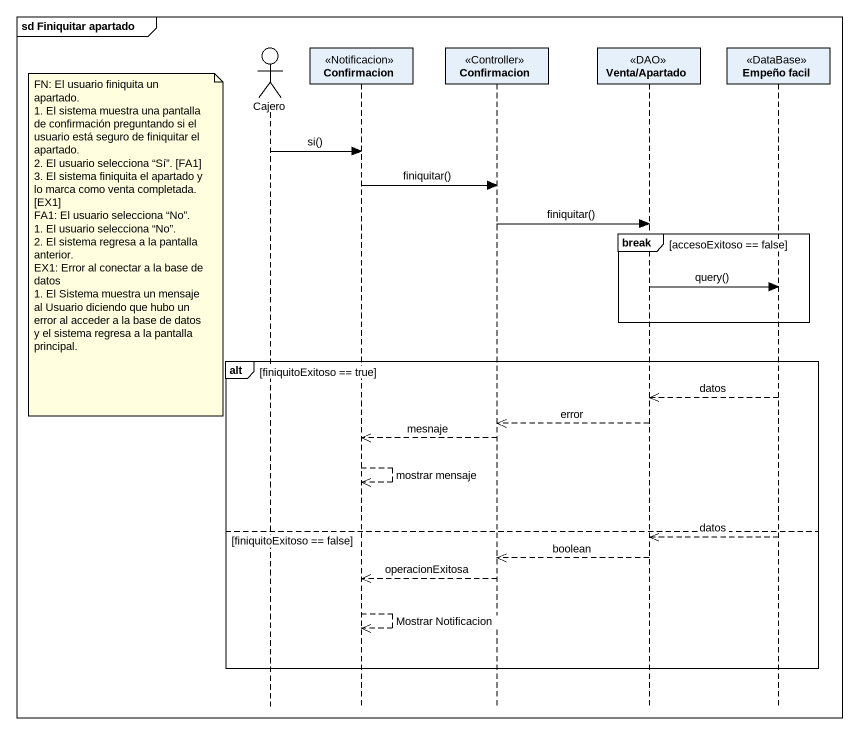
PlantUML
@startuml
mainframe sd Finiquitar apartado
hide footbox
actor Cajero
participant Confirmacion <<Notificacion>>
participant "Confirmacion" as Confirmacion_2 <<Controller>>
participant "Venta/Apartado" as Venta_Apartado <<DAO>>
participant "Empeño facil" as Empeño_facil <<DataBase>>

Cajero -> Confirmacion : si()
Confirmacion -> Confirmacion_2 : finiquitar()
Confirmacion_2 -> Venta_Apartado : finiquitar()
break accesoExitoso == false
  note left of Cajero
    FN: El usuario finiquita un apartado.
    1. El sistema muestra una pantalla de confirmación preguntando si el usuario está seguro de finiquitar el apartado.
    2. El usuario selecciona “Sí”. [FA1]
    3. El sistema finiquita el apartado y lo marca como venta completada. [EX1]
    FA1: El usuario selecciona “No”.
    1. El usuario selecciona “No”.
    2. El sistema regresa a la pantalla anterior.
    EX1: Error al conectar a la base de datos
    1. El Sistema muestra un mensaje al Usuario diciendo que hubo un error al acceder a la base de datos y el sistema regresa a la pantalla principal.
  end note
  Venta_Apartado -> Empeño_facil : query()
end
alt finiquitoExitoso == true
  Empeño_facil -->> Venta_Apartado : datos
  Venta_Apartado -->> Confirmacion_2 : error
  Confirmacion_2 -->> Confirmacion : mesnaje
  Confirmacion -->> Confirmacion : mostrar mensaje
else finiquitoExitoso == false
  Empeño_facil -->> Venta_Apartado : datos
  Venta_Apartado -->> Confirmacion_2 : boolean
  Confirmacion_2 -->> Confirmacion : operacionExitosa
  Confirmacion -->> Confirmacion : Mostrar Notificacion
end
@enduml
